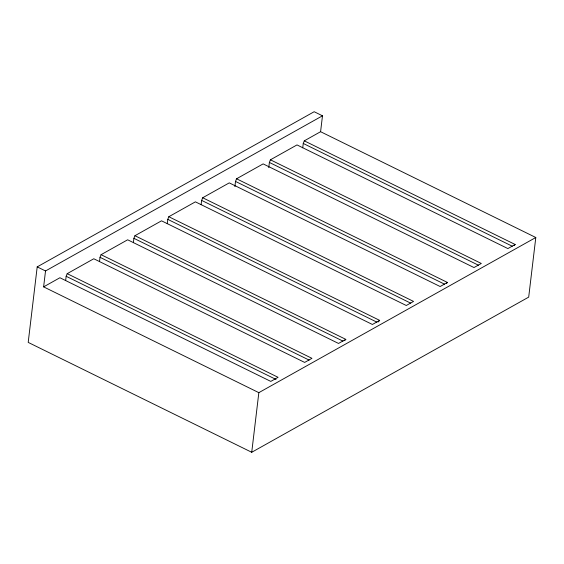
<?xml version="1.0" encoding="UTF-8"?>
<svg xmlns="http://www.w3.org/2000/svg" width="564" height="564" viewBox="0 0 564 564"><rect width="100%" height="100%" fill="white"/><g stroke="black" fill="none" stroke-linecap="round" stroke-linejoin="round"><path stroke-width="0.85" d="M320.585 131.708L322.481 115.81L314.169 111.721L37.203 266.878L28.2 342.397L251.727 452.279L528.694 297.122L535.8 237.5L320.585 131.708L304.292 140.838L303.249 143.46L302.727 147.817M535.8 237.5L258.841 392.657L43.625 286.864L45.522 270.967L322.481 115.81M65.643 280.632L66.157 276.282L67.208 273.66L93.786 258.763L304.659 362.419L311.948 358.337L101.076 254.681L100.025 257.311L99.511 261.661M133.379 242.682L133.901 238.332L134.944 235.71L161.523 220.82L372.395 324.476L379.685 320.387L168.812 216.731L167.769 219.361L167.247 223.711M201.115 204.739L201.637 200.389L202.688 197.76L229.266 182.87L440.139 286.526L447.428 282.444L236.556 178.788L235.505 181.411L234.885 186.635M268.753 167.656L269.38 162.439L270.424 159.809L297.002 144.92L507.875 248.576L515.165 244.494L304.292 140.838M251.727 452.279L258.841 392.657M344.794 340.43L345.817 339.366L134.944 235.71M378.155 321.995L379.177 320.923M446.406 283.509L447.428 282.444M514.142 245.559L515.165 244.494M43.625 286.864L59.918 277.742L270.791 381.398L278.08 377.316L67.208 273.66M101.076 254.681L127.654 239.792L338.527 343.448L345.817 339.366M168.812 216.731L195.398 201.841L406.27 305.498L413.56 301.416L202.688 197.76M236.556 178.788L263.134 163.891L474.007 267.555L481.296 263.466L270.424 159.809M303.249 143.46L512.331 246.242M269.38 162.439L478.462 265.214M235.505 181.411L444.594 284.193M201.637 200.389L410.726 303.164M167.769 219.361L376.858 322.136M133.901 238.332L342.982 341.114M100.025 257.311L309.114 360.086M66.157 276.282L276.036 379.452M37.203 266.878L45.522 270.967"/></g></svg>
